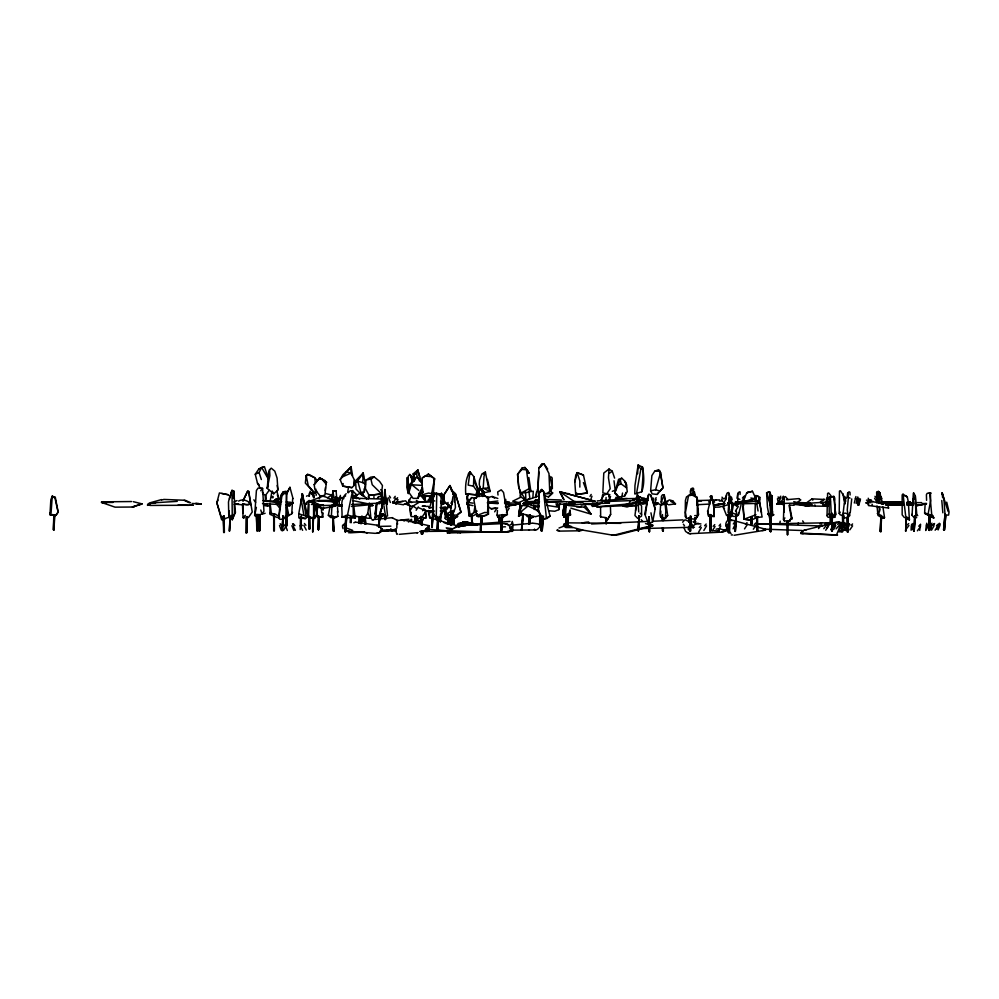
<?xml version="1.0" encoding="UTF-8"?>
<svg xmlns="http://www.w3.org/2000/svg" width="999" height="999" viewBox="0 0 999 999"><rect width="100%" height="100%" fill="white"/><g stroke="black" fill="none" stroke-linecap="round" stroke-linejoin="round"><path stroke-width="1.5" d="M242.457 503.971L243.082 517.519L243.731 518.294L244.493 517.295M259.715 530.806L259.715 514.697L259.777 530.544L258.791 530.769L258.841 514.485M478.134 490.946L478.134 496.028L479.795 486.775L478.833 489.085L479.021 496.74M639.872 504.682L637.687 495.229L634.939 515.521L637.737 518.394L641.57 516.108L641.583 506.268L637.687 495.229L636.6 498.126L635.551 510.664M729.382 532.654L729.72 516.508L729.382 532.654L728.471 532.642L728.533 529.445L728.408 532.367M728.458 503.633L731.318 502.634L727.759 502.922M909.502 504.857L913.648 504.807M259.728 530.544L259.765 514.66M346.191 493.693C339.26 499.525 342.719 509.428 341.908 517.145L355.182 518.119L353.846 506.281M382.417 497.514L382.43 492.12L380.756 489.572M254.683 515.447L256.406 490.509L258.067 488.124L261.101 487.824L262.587 488.374L263.936 511.201L262.025 513.898L255.594 516.033L254.683 515.447L256.381 507.355M258.878 514.448L258.803 530.806M308.828 528.658L308.691 517.132M422.452 530.981L422.465 534.165L421.553 534.153L421.553 531.006L421.566 534.115M422.54 533.903L422.54 530.981L422.465 534.165M449.475 523.563L449.575 517.794M272.228 497.739L272.24 496.366M273.052 497.764L273.052 496.378M451.411 513.436L452.06 513.561L451.211 525.187M316.646 508.416L317.445 516.608L321.853 517.27L322.852 517.032L322.877 512.924L321.728 512.724L321.316 508.129M384.865 515.334L384.865 519.655L385.027 515.297M421.491 533.891L421.503 531.006M286.338 516.083L286.563 491.595L285.614 491.333L283.241 491.833L280.731 495.929L278.783 518.219L279.957 519.355L283.741 518.931L286.338 516.083L286.563 491.595L281.93 495.666L278.783 518.219M373.913 498.301L373.938 496.54M385.639 519.505L385.626 516.595M528.883 477.534L530.719 490.322L527.922 492.282L520.579 493.294L518.518 486.138L517.569 474.338L521.953 469.38L521.965 468.144L524.887 467.445L529.07 473.014L524.887 467.445M566.833 515.971L566.67 518.881L566.595 515.996M731.83 502.385L731.718 514.885L730.531 515.222L729.045 512.862L729.345 497.265L728.508 492.544L726.947 493.256L725.873 497.514M385.464 519.542L385.502 516.62M473.826 476.648L473.501 486.201L476.848 490.909L476.535 494.855L465.709 493.918C465.322 486.538 465.497 478.084 469.992 471.89L473.826 476.648L478.409 490.909L476.535 494.855L465.709 493.918M535.027 508.641L535.052 505.881M690.833 516.296L690.297 531.231L690.022 517.557M709.752 504.557L709.789 501.461M777.409 504.22L776.673 503.621L799.15 503.021L796.702 503.121M781.305 503.921L776.673 503.921M360.164 523.451L360.277 517.669M539.722 515.347L540.209 527.422L540.684 515.184M690.946 516.271L690.721 530.968M770.891 531.668L770.254 531.406L770.454 515.422M770.604 515.397L770.366 531.505M843.131 515.447L840.271 514.897L839.21 513.399L839.472 491.021M336.875 503.608L336.938 499.075M359.265 523.364L359.34 517.532L359.203 523.351M499.9 517.182L499.9 523.026M566.695 523.114L566.957 514.323M566.933 523.101L567.057 514.323M770.991 531.505L771.091 514.985L771.041 531.281L770.379 531.668M920.491 525.786L920.516 524.188M49.975 512.937L49.95 514.685L55.519 515.509L58.167 512.05L55.357 497.564L52.273 496.216L50.837 499.712L49.95 514.685L55.519 515.509M245.841 532.567L246.079 516.745M318.594 516.271L318.406 529.97L318.481 516.458M318.831 516.296L318.569 529.832M498.988 515.921L498.913 523.114L499.05 517.357M689.809 530.694L690.147 516.071M771.003 531.281L771.265 515.184M229.258 510.776L228.783 516.77L232.28 519.617L235.427 512.499L233.754 491.021L231.993 490.359L230.732 493.681M772.202 498.526L772.252 495.929L770.891 495.566L772.252 495.929L771.965 510.352M355.569 496.79L355.619 493.781L353.072 491.233L350.412 490.696L348.151 492.844M415.721 522.752L415.959 515.447L415.784 522.764M444.905 511.201L445.317 518.556C449.051 523.676 463.536 511.975 454.32 518.668M626.535 488.086L626.585 485.027L624.5 480.794L621.753 478.209L618.581 479.308L614.71 493.144L618.706 497.065L624.587 496.116L627.31 491.583L625.636 482.13M318.594 516.495L318.444 529.582M414.835 522.802L414.985 515.584L414.797 522.814M424.325 498.801L424.388 495.766L424.912 498.788M538.361 510.352L538.911 492.694L541.733 489.46L543.556 491.396L550.037 516.108L544.567 518.881L539.947 515.272L538.361 510.352L538.911 492.694L541.733 489.46L540.621 492.07M728.546 529.458L728.471 532.604M728.658 523.613L728.833 516.283M827.622 499.238L827.659 497.365M437.662 529.495L437.674 519.155M437.387 529.62L437.837 517.719L437.687 529.358M751.048 517.12L750.886 524.425L751.036 517.107M752.01 517.32L751.785 524.512L751.922 517.295M882.467 503.858L879.932 492.869L878.258 491.396L876.623 492.457L876.947 502.972M344.93 531.73L345.866 515.409L345.354 532.03L346.803 515.684M437.562 519.155L437.35 529.52M710.227 514.572L709.827 530.894L710.739 530.956L711.101 514.835L710.813 530.694M301.661 494.68L302.335 493.668L306.356 517.994L305.17 518.668L298.826 517.869L298.751 513.761L302.322 494.18L306.98 513.049M740.072 494.468L740.134 491.97L739.31 491.833L737.824 493.419L736.987 498.189L739.884 499.375M784.252 505.169L784.165 512.112M350.449 516.758L350.187 522.577M351.323 516.982L351.161 522.739L351.273 516.97M437.762 517.819L437.574 529.395M755.269 503.359L755.019 517.332L762.1 517.045L758.628 496.628L755.818 495.554L755.356 500.412M832.155 517.095L833.403 517.432L828.009 517.245L827.01 515.671L827.609 493.281M831.805 531.356L832.067 516.333L831.917 531.381M54.383 515.172L54.046 529.845L54.57 515.159M54.108 529.582L54.52 515.184M300.524 516.371L300.2 529.607M301.423 516.221L301.124 526.448L301.311 516.233M340.184 479.632L351.086 466.883L350.899 473.151L354.433 480.019L354.108 485.427L351.885 487.649L342.769 486.126L340.184 479.632L342.894 474.737L351.086 466.883L352.61 475.649M710.339 514.572L709.852 530.894M831.967 516.333L831.73 531.181M851.722 498.926L850.261 512.425M929.245 515.247L928.695 529.645L929.657 529.945L930.231 516.533L929.657 529.945M313.599 505.194L313.599 518.731L308.641 516.021L309.003 503.846M309.24 496.228L310.239 491.158L311.613 494.48M432.917 511.076L432.092 527.572L433.054 511.151M709.477 501.098L709.69 501.848M714.148 501.098L714.61 502.147M727.834 515.247L727.871 518.956L730.981 516.583L731.206 509.677M731.405 503.496L731.493 497.402L730.356 497.589M440.509 513.986L440.472 521.79M789.135 505.681L791.383 517.882L789.16 520.816L790.184 521.128L784.277 520.841L783.453 519.293L783.94 504.383M784.04 501.398L784.19 496.915L784.402 499.575M831.742 530.981L832.392 515.147M832.442 516.595L831.855 531.256M53.359 529.695L53.834 514.96L53.996 529.982M54.033 514.947L53.434 529.82M230.095 516.396L229.433 531.331L229.957 516.371M229.52 530.806L229.97 517.669M481.456 515.709L481.043 530.606L481.655 515.746M481.093 530.344L481.593 515.709M849.799 512.612L849.699 515.696L848.064 517.357L844.267 518.044L843.119 513.211L844.255 503.621M414.036 481.406L412.737 477.522L409.802 474.45L408.229 476.298L407.967 489.273L408.978 491.608L408.778 488.761M911.125 530.232L911.263 526.111M567.757 514.597L567.482 523.351L568.456 514.448M928.783 529.657L929.32 515.222L928.758 529.882M449.513 532.442L450.424 532.479M480.981 515.909L480.369 530.307L481.043 530.606M481.118 515.909L480.494 530.544M568.131 523.513L567.981 514.273M312.912 531.53L313.274 517.132M410.202 508.816L410.651 514.81L410.876 512.674M432.192 527.085L432.767 510.951M565.859 524.213L566.208 515.496M567.932 523.501L568.481 514.647M568.069 523.513L568.419 514.885L570.142 510.039M660.851 511.001L660.614 516.908L663.211 518.918L665.421 518.319L667.682 515.434L666.071 504.695M661.226 502.147L661.463 496.241L662.537 494.755L664.248 495.029L665.609 501.635M769.742 524.637L769.904 517.32M313.386 516.92L312.712 531.818M379.033 525.624L379.608 515.009L378.958 527.147M565.721 524.188L566.071 515.447M566.545 524.238L566.77 515.596M770.391 523.276L770.641 517.507M881.455 515.609L880.881 531.643L881.605 515.621M911.55 525.674L911.612 524.2M378.796 525.611L379.245 515.384M638.923 516.108L638.161 530.931M638.436 530.881L639.16 516.083M906.23 517.807L905.643 531.293L906.118 517.794M880.918 515.447L880.181 531.418L880.818 531.805M906.355 517.782L905.681 531.031L906.468 517.632M379.195 527.172L379.645 515.659M424.937 512.824L422.565 516.358L423.014 517.807L425.949 517.981L425.075 509.965M731.068 503.484L731.543 498.863M880.219 531.431L881.118 515.447M919.754 530.382L919.967 526.048M316.159 495.417L316.233 493.956M365.384 484.203L362.749 482.604L363.224 473.002L355.519 480.856L356.056 489.11L361.488 494.767L364.348 491.708L365.384 484.203L363.224 473.002L356.693 482.13M528.971 523.963L529.408 515.309M540.359 492.495L537.749 491.146L538.911 467.832L541.708 464.223L543.881 463.723L547.689 469.055M638.923 515.846L638.448 530.731M639.048 515.859L638.249 530.681M374.975 514.01L376.523 503.896L375.012 517.894L379.283 515.684L381.755 507.854L381.531 496.553L378.896 496.478L377.385 498.139M422.602 532.679L423.414 532.305M441.745 504.807L443.643 503.621L443.831 499.837L441.546 493.294L438.961 494.418M528.858 523.963L529.308 515.322M915.146 517.569L914.172 531.218L914.622 516.283M913.985 530.944L914.697 516.283M282.854 515.809L282.193 530.919L282.854 517.494M283.092 517.482L282.48 530.419M529.695 523.926L530.144 515.172M565.309 504.682L563.811 517.195L568.518 514.947L565.496 514.985L563.811 517.195L564.847 511.101M826.86 503.946L827.11 499.138M309.765 528.871L309.565 516.958L309.752 528.908L308.853 528.921M454.195 501.898L454.595 494.642L452.759 494.505M502.347 515.971L501.211 531.068L501.748 514.685M501.61 530.844L502.485 515.984M915.009 517.582L914.16 531.093M501.685 530.569L502.584 514.547M548.726 510.764L554.807 511.251L558.853 509.64L558.941 507.942L558.603 507.217L546.628 505.332M637.624 473.813L638.111 465.01L642.507 467.082C643.968 475.099 644.617 484.053 641.758 491.758L634.765 494.006L634.964 485.551L638.111 465.01L640.809 469.255L636.475 493.931M282.267 530.369L282.967 515.784M346.715 515.721L345.816 531.793M660.651 504.732L659.977 513.573L660.614 516.908L662.799 517.932L661.588 516.845M688.523 529.358L688.698 526.436L688.548 529.582L689.422 529.62L689.635 526.523L689.46 529.395M688.811 526.448L688.611 529.582M689.06 522.065L689.31 517.694M689.922 530.706L690.097 531.093M913.748 492.819L915.321 495.991L915.896 514.497L914.684 517.27L916.682 517.594L913.536 516.92L912.062 515.359L913.361 493.069M924.612 513.124L933.728 517.957L932.904 515.584L925.811 513.324L925.561 514.16L924.612 513.124L925.161 503.608M488.461 514.16L487.524 512.699L488.424 497.602L480.244 494.043L474.438 498.713L473.926 500.149L476.823 515.859C480.094 517.907 485.227 515.621 488.461 514.16L488.424 497.602L480.244 494.043M501.885 514.697L500.924 530.644M689.522 526.51L689.385 529.657M689.785 522.177L689.947 519.305M870.691 500.187L866.47 500.187M285.289 516.121L285.339 517.032L287.312 516.408L291.745 513.773L292.682 498.513M536.276 495.579L537.462 489.36M269.967 503.409L269.942 514.31L277.01 517.432L279.658 517.607M537.749 491.146L538.961 471.965M541.246 530.856L542.494 516.221L541.196 530.594L542.145 530.931L543.394 516.108L542.232 530.669M736.201 515.447L735.314 531.406L736.338 515.484M812.612 505.169L809.964 503.159L830.481 501.835L827.547 502.297M926.597 525.062L926.722 523.201M469.443 516.296L467.17 496.053L468.818 493.543L467.033 498.089L468.981 515.397L469.443 516.296L472.415 516.058L477.385 513.673M568.256 525.012L563.611 525.212L563.561 525.973L565.946 527.534L572.564 527.559M635.451 505.282L596.828 506.843L597.115 502.385M879.744 495.779L879.932 492.869L878.258 491.396L878.758 502.634M337.475 511.113L337.887 516.321L334.39 516.895L331.356 515.996L332.03 505.531M332.417 499.55L332.842 490.859L336.101 490.796L336.75 498.414M429.445 500.874L429.732 496.491L429.245 500.874M662.662 530.794L663.361 530.644M365.996 480.132L365.422 488.586L369.093 495.429L381.531 493.843L382.442 485.539L379.558 481.343L373.988 476.735L370.691 477.185L365.996 480.132L371.965 478.658L373.988 476.735M443.556 498.476L443.756 495.579L442.033 495.454M907.629 504.757L909.102 504.557M371.903 505.044L372.827 505.569L369.093 504.795M380.569 518.394L380.719 514.073M380.656 518.381L380.956 514.06M450.699 523.638L451.436 513.211M600.549 506.705L600.686 516.895L605.894 517.619M881.93 502.247L886.463 501.873L885.514 502.622L885.888 501.91L888.523 503.583M381.044 496.403L381.218 493.893L382.829 498.913M450.424 525.074L451.248 513.399M743.094 504.358L744.168 519.168C748.426 520.429 753.596 520.129 757.03 517.082M925.923 529.795L926.26 524.999M451.161 525.187L452.06 513.461M520.292 505.182L518.556 516.196L523.414 514.173L521.715 530.382L523.214 514.123L520.017 514.023L518.556 516.196L521.703 513.648M565.496 514.985L566.346 503.296M639.26 498.301L639.385 496.578M325.199 490.584L325.424 487.562M379.995 519.667L380.519 513.823M380.219 519.667L380.656 513.836M912.062 515.359L912.149 514.198M377.16 516.121L375.012 517.894L375.974 515.634L376.86 503.933M655.132 509.103L652.659 521.903L648.451 523.563L644.705 513.998L648.888 494.093L650.661 495.092L653.546 501.535L655.132 509.103L650.661 495.092M694.63 522.564L694.954 518.256M439.835 521.628L440.859 514.035M501.848 518.156L503.396 516.258L501.848 518.156L499.088 518.281L497.864 517.145L497.115 515.034L497.465 510.427M565.659 503.708L565.322 508.066L565.871 505.007M694.505 522.564L694.73 519.68M694.755 522.564L695.079 518.244M433.241 495.129L434.54 478.758L428.371 474.063L422.265 477.959L422.202 495.292L422.427 496.091L426.173 496.428L433.241 495.129L431.668 493.631L428.608 493.056L422.664 494.68L422.427 496.091L431.88 495.954M440.309 521.753L441.071 514.373M694.567 522.502L694.917 518.131M694.804 522.514L695.042 518.131M650.624 490.796L651.872 475.599L654.72 471.216L658.703 469.667L660.576 472.589L662.936 487.912L657.142 494.468L652.122 493.868L650.624 490.796L655.606 489.772L660.264 491.146M729.345 497.265L728.084 512.475L729.045 512.862M384.091 504.682L384.877 489.772L385.951 503.521M605.943 499.425L606.118 497.452M738.523 512.724L738.336 515.047L736.588 516.508L732.754 516.358L731.942 512.699L733.703 503.184M541.246 530.594L542.469 516.233M772.389 514.635L769.842 519.38L772.527 512.225L766.62 492.807L769.705 491.92C768.618 501.136 771.615 510.352 769.842 519.38L767.457 507.255L766.62 492.807L768.755 491.995L769.705 491.92L772.227 498.439L772.352 511.688M420.217 493.306L417.944 498.376L413.074 498.364L408.953 492.507L409.64 484.677L415.971 477.41L417.045 477.285L419.293 479.358L421.69 483.041L417.819 470.005L413.399 473.688L413.798 481.106M310.864 517.832L313.599 518.731L306.343 516.658L307.267 516.358L308.366 503.996M309.053 496.278L309.328 493.181M534.527 529.083L534.453 529.907L536.263 529.907M383.978 506.056L385.539 516.271L387.537 515.984L384.94 489.522L384.852 496.466M521.416 530.294L522.827 513.861M521.59 529.907L523.026 513.911M757.454 517.32L757.429 531.031L757.017 517.519M380.432 514.423L382.654 516.058L382.829 514.148M383.129 503.796L383.579 499.2M387.162 504.507L387.587 500.062M730.706 501.735L731.143 497.377M729.02 515.347L729.02 530.294L728.533 515.172M55.357 497.564L52.273 496.216L50.912 514.947L52.835 514.547M649.612 531.53L648.975 516.92M792.082 519.03L789.447 504.807M509.353 531.431L512.425 531.343L513.074 524.987M385.539 531.206L384.74 531.168M406.718 503.484L408.903 501.66L411.551 502.534M480.944 523.676L481.63 516.508M481.081 523.688L481.53 519.38M425.174 531.293L425.824 531.268M482.33 516.408L481.555 523.676L482.13 516.396M847.252 517.17L847.539 532.255L847.564 515.896M942.644 497.739L942.119 492.782L948.163 511.5M354.433 480.019L354.108 485.427M229.583 498.851L231.993 490.359L232.28 519.617L230.831 518.256M641.758 491.758L643.281 472.652L642.507 467.082L640.809 469.255M564.31 503.733L562.812 514.822L565.147 513.748M769.505 530.481L770.229 530.494M444.867 510.252L445.779 515.484L448.551 515.284L453.459 512.962L455.432 507.517L454.745 496.628L449.962 485.526L443.693 495.217L443.918 501.598M505.556 501.236L505.769 499.375M195.792 503.621L201.286 503.933L199.151 503.883M314.185 484.59L319.692 477.834L325.337 480.769L326.198 484.153L324.862 495.092L322.003 495.904L319.93 495.666L314.91 489.473L314.185 484.59L319.692 477.834L326.81 482.392M233.429 498.414L233.754 491.021L231.968 490.609M520.017 514.023L521.116 505.294M380.194 513.723L383.229 502.659M369.48 503.334L370.879 518.344L366.67 518.144L365.534 516.72L367.807 513.299L369.106 503.296M382.654 516.058L383.329 514.185L380.819 513.623M429.545 500.974L430.119 496.628M276.461 501.348L276.823 498.676L280.719 498.763M397.39 520.829L397.302 522.839M574.825 482.005L575.749 475.224L577.172 472.652L583.453 475.074L587.362 493.007L575.711 494.505L574.825 482.005L577.172 472.652L583.453 475.074M411.688 521.003L411.638 519.68A3.634 1.111 -75.3 0 0 411.363 519.305L408.441 522.027M564.223 504.433L562.812 514.822L564.984 512.437M645.429 514.635L648.101 495.167M850.087 494.967L849.974 492.282L849.1 491.82L847.676 492.957L847.102 497.19L850.074 498.126M886.962 503.958L901.885 503.446L883.678 502.222L902.035 502.072M317.345 480.569L314.76 477.747L309.54 474.75L307.492 474.4L306.181 475.536L305.344 483.091L314.922 493.419L316.745 491.133M535.701 497.564L536.488 491.995M867.132 502.01L872.989 501.423M621.853 497.04L622.527 493.044M362.175 516.533L361.338 523.676M719.23 530.207L719.118 531.018L713.211 530.669M360.714 523.488L361.813 516.271M347.727 492.12L348.526 486.95M360.926 523.501L362.025 516.271M683.803 527.347L685.589 531.443L689.01 533.628M737.749 501.91L737.824 493.419M564.36 506.431L564.81 503.596M809.477 505.457C798.263 504.545 810.751 508.516 810.089 503.134M707.504 510.939L708.628 516.308L714.16 516.545L713.823 507.405L711.5 495.716L709.827 496.815M439.797 530.407L439.11 530.756M443.306 511.625L443.681 509.39L447.914 507.08L446.965 508.903L444.418 510.289M445.779 515.484L446.653 513.811L450.462 511.863L451.211 507.267M451.723 504.208L452.984 496.553M343.194 483.566L342.769 486.126L351.885 487.649M469.992 471.89L468.281 474.013L471.016 473.676L469.992 471.89L468.181 485.102L473.501 486.201M473.051 505.631L466.845 504.42L467.195 502.335L471.74 497.602L476.261 498.289M469.018 515.596L473.901 512.662L474.925 506.518M322.09 515.846L322.577 512.999M323.064 510.139L323.551 507.292M377.035 525.986L377.172 525.187L355.369 522.102M730.694 503.459L731.206 500.549M779.932 522.739L780.207 521.166M564.522 506.418L565.022 503.571M383.279 499.05L383.604 497.315M564.023 513.349L565.609 504.682M685.851 503.396L685.814 502.597M270.242 500.524L271.928 491.52M928.108 514.01L930.643 500.599L930.406 492.832L927.184 493.344L926.41 494.68L926.572 500.299M609.028 469.031L608.453 477.809L610.202 488.686L606.768 493.818L602.847 492.819L603.783 473.039L609.028 469.031L612.262 471.203L614.597 478.096M431.668 493.631L434.54 478.758L428.371 474.063M334.765 517.882L330.569 517.482L328.346 515.297L330.057 506.593M331.481 499.325L332.904 492.07L334.553 500.362M789.547 505.069L794.093 505.282M731.78 504.07L754.233 501.223L756.555 501.685M348.838 530.831L348.976 533.004M355.182 518.119L355.656 515.734M730.981 516.583L727.871 518.956L728.671 515.084L729.02 530.169M511.401 524.1L512.262 521.391L513.124 524.6M563.249 510.901L564.735 503.658M541.146 515.122L535.427 516.695L519.393 513.311L520.292 509.003L522.502 505.357L528.009 506.056L539.035 510.939M725.686 498.951L726.535 494.905M857.617 504.807L858.578 500.199M316.945 511.451L317.832 507.205M512.425 531.343L512.574 530.644M558.853 509.64L559.378 507.142L557.867 505.444M229.408 497.777L228.484 502.072L228.783 516.77M518.831 512.337L520.429 505.182M943.618 529.92L945.054 513.898L943.58 529.82L944.505 529.907L945.791 515.197L944.467 530.032M256.318 514.61L257.155 530.981L257.143 514.385L257.043 530.457M333.466 531.381L333.304 516.495L333.716 530.894M530.019 491.658L533.291 491.233L532.892 497.527M256.805 530.681L256.456 514.61M477.172 524.363L464.323 521.977L456.431 526.136L463.111 522.302M858.878 505.357L859.939 500.736M882.916 506.905L884.515 517.544L883.803 518.219L878.533 513.773L880.119 508.816M223.639 532.405L223.264 516.396L224.001 532.667L224.176 516.108M341.908 517.145L347.502 515.097L352.647 490.534L351.86 492.332M293.019 498.626L289.935 487.312L286.388 494.293M731.218 516.021L731.443 515.072M798.039 524.125L798.363 522.739M858.69 500.162L859.115 498.414M714.685 507.604L711.5 495.716L708.016 510.164L708.628 516.308M854.332 503.009L855.456 498.326M834.727 517.357L831.28 514.585L830.381 497.077L833.865 496.416L835.676 514.597L834.727 517.357L829.807 516.058L829.207 514.198L829.12 497.352L830.381 497.077M315.959 489.173L314.922 493.419L308.279 485.664L306.181 475.536M730.531 515.222L730.606 516.221L729.532 516.545L726.498 515.384L723.351 507.442L724.075 504.607M736.787 502.884C729.058 501.436 754.957 501.923 753.82 498.551L758.878 501.61L757.679 501.723M735.326 502.135L739.522 502.559M738.461 514.897L740.983 505.169M856.143 503.396L857.354 498.701L857.979 500.374M230.344 496.64L228.321 494.767L219.418 492.932L216.858 502.772L221.566 519.405L224.126 519.33L226.573 517.981M342.457 525.574L345.005 523.364M382.992 504.383L384.278 499.512M860.014 500.724L860.476 498.963M386.75 499.85L387.2 498.176M942.119 492.782L942.781 494.443M319.43 498.676L320.217 495.904M445.916 516.446L445.317 518.556L445.879 516.982L449.175 515.734M432.704 511.038L432.28 527.21M433.504 506.955L429.47 508.216L431.805 500.124L431.193 497.827L433.791 496.69M655.606 489.772L660.576 472.589M408.953 492.507L411.338 484.353L415.971 477.41L414.697 480.157M855.394 498.351L855.918 496.553M368.444 498.901L369.031 496.89M602.235 496.328L602.797 494.455M743.094 502.285L744.467 497.702M273.601 514.373L274.038 530.981L274.35 514.572M786.937 521.453L787.412 534.94L787.786 521.241M507.38 514.485L503.871 516.62L499.775 517.519L497.527 516.77L498.638 515.184L507.38 514.485L503.533 492.457L501.223 489.822L497.689 491.97L498.014 495.042M805.132 503.846L812.037 498.863L824.312 499.463L822.789 500.424M888.586 508.116L887.949 505.606L886.388 504.27M477.672 524.775L464.323 521.977C463.773 524.45 466.97 520.779 463.037 522.302L463.299 523.089M534.79 502.035L535.452 499.937L538.498 499.775M825.274 504.32L826.722 499.725M655.356 501.773L656.093 499.438M743.668 504.932L742.881 507.392L744.168 519.168L750.187 519.88M857.242 498.751L857.816 496.94M559.015 506.705L559.952 503.808M828.358 504.957L829.507 501.486M428.184 530.107L429.32 526.685M413.286 522.789L414.385 520.979L415.397 521.553M446.89 508.903L448.464 504.308M588.848 523.189C589.048 520.866 583.778 522.939 582.23 522.902M725.486 529.62L725.087 531.168L722.714 532.08L690.047 533.703M802.834 531.555L800.898 533.653L837.587 535.027L800.773 533.054L803.396 530.457L837.299 521.953L839.297 522.327L841.832 524.65M836.438 535.027L839.722 527.285M234.69 512.812L232.28 519.617L231.006 515.309M450.636 508.016L452.297 503.446M510.639 529.358C511.376 525.624 505.831 523.076 502.609 523.626L462.587 525.449L455.556 527.135L449.712 530.631L450.224 531.268L506.905 532.155L508.304 531.068M614.71 493.144L620.229 479.657L621.753 478.209M434.265 493.431C432.417 501.823 430.706 512.924 437.4 519.692L441.009 516.046L441.121 498.064L439.91 493.793L434.265 493.431L439.91 493.793M590.159 501.136L591.982 496.228M692.619 526.273L696.066 523.601A6.106 5.919 88.7 0 1 697.339 523.376A6.106 5.894 -73.8 0 1 698.264 523.401L698.738 523.464M732.604 534.915L731.305 534.964M380.282 511.738L381.755 507.854M544.343 493.681L547.102 493.369L549.725 491.508L551.96 485.601L549.85 476.261M754.682 498.588L755.818 495.554L758.628 496.628L761.488 512.524M758.778 502.609L760.039 499.25M312.712 517.732L314.947 517.844L313.886 505.282M624.587 496.116L625.998 492.395M757.242 530.744L756.817 517.544L757.155 530.519M328.047 500.749L335.926 502.122L317.757 500.487L336.613 500.324L335.352 503.171L332.205 505.007M661.151 502.272L664.248 495.029L665.809 511.038L665.421 518.319L663.211 518.918M269.568 469.767L268.569 472.377L267.245 488.399L273.738 493.793L277.909 489.985L277.11 478.084L274.8 471.166L271.253 468.144L269.568 469.767L269.892 475.586L267.245 488.399L268.406 485.764M502.097 517.907L502.847 515.971M441.595 503.409L444.293 501.573L450.586 506.58L450.349 507.504L441.408 507.679L445.404 507.03M649.188 531.743L649.2 516.895M312.774 491.945L311.988 493.931L312.949 491.883L313.511 497.702M743.88 499.912L746.703 492.869L752.459 491.271L755.581 497.927M841.558 525.936L840.421 528.271M744.105 497.614L744.804 495.891M735.314 531.406L735.801 516.545L735.114 531.231M938.111 529.932L939.809 525.749M419.543 480.994L416.208 473.963L417.819 470.005L419.592 476.548M422.102 488.361L417.944 498.376L418.893 494.305L422.24 487.849M884.964 503.446C883.978 500.936 888.373 502.072 886.862 502.622L886.325 503.234M540.646 466.733L541.708 464.223M614.035 535.152L653.034 525.249L650.536 524.138M847.539 532.03L847.477 517.195M218.019 500.049L216.858 502.772L221.154 516.608M609.015 500.062L610.551 496.528M550.037 516.108L546.878 518.568L544.567 518.881M223.264 516.396L223.564 515.759M442.807 502.172L443.831 499.837M826.185 499.637L826.947 497.889M335.352 503.171L336.613 500.324M393.569 502.859L395.641 498.189M395.916 504.283L398.014 499.587M434.016 479.92L434.54 478.758M338.112 501.673L336.713 502.347M246.753 532.867L247.04 516.558L246.79 532.592L245.879 532.829M733.104 528.821L735.351 523.963M602.709 501.048L600.986 500.499L603.359 495.429L606.605 494.043L608.778 494.343L609.477 496.94M655.282 499.375L656.131 497.602M441.383 514.647L442.445 512.45M695.554 519.268L698.451 514.647L697.227 497.527L692.619 494.006L686.5 496.84L685.426 500.449L685.127 516.383L686.513 518.256L695.554 519.268L698.451 514.647L697.801 508.566M465.047 522.764L465.447 521.94L476.573 524.438M453.396 511.513L452.297 513.711L447.49 515.821M382.629 499.637L383.591 497.714M725.699 530.931L726.872 528.596M262.587 488.374L260.714 490.759M781.056 502.534L783.366 497.977M945.079 515.234L943.88 498.751M286.451 494.03L289.935 487.312M260.177 488.099L257.43 483.041L255.257 474.275L259.066 472.477L261.663 467.495L264.41 466.658L268.032 477.46M910.901 504.345L907.979 503.558L912.599 504.358L907.567 502.097C911.65 506.093 914.884 504.308 908.703 501.96C915.546 504.882 911.238 505.019 906.88 504.657M549.812 489.685L551.96 485.601M830.706 529.807L832.879 525.711M939.497 525.424L940.309 523.913M833.578 529.62L835.788 525.524M610.439 505.881L610.664 514.348L607.417 519.742L604.894 517.744M759.34 499.075L760.251 497.39M845.678 528.271C849.425 527.834 841.27 532.055 839.11 530.457M778.321 502.472L780.743 498.039M936.762 529.22L939.035 525.074M652.647 502.31L653.895 500.037M718.281 530.519L720.779 525.973M838.623 530.706L840.871 526.61M645.691 503.771L646.952 501.523M429.158 501.461L431.193 497.827M580.794 502.547C577.534 500.699 561.376 504.333 572.177 504.582L609.39 503.096L607.817 502.485M349.638 469.443L351.086 466.883M630.419 500.886L628.683 503.958L633.403 503.646L636.176 502.447M710.776 496.99L711.5 495.716M933.216 525.524L934.077 524L932.641 525.549M556.131 506.368L557.367 504.195M636.388 497.477L637.3 495.879M291.745 513.773L292.582 512.35M283.491 530.469L286.126 525.936M447.04 504.17L448.064 502.422M703.87 530.457L706.568 525.836M931.493 530.182L934.003 525.886M925.648 530.531L928.221 526.161M280.731 495.929L283.241 491.833M410.976 477.097L411.401 476.361L412.787 478.896M698.588 532.18L701.286 527.584M929.445 529.433L932.03 525.049M741.27 502.647L743.855 498.289M725.761 530.282L728.483 525.686M607.417 519.742L610.664 514.348M450.899 503.284L451.948 501.56M906.867 503.021L911.587 504.495L907.666 502.797M420.204 520.904L417.257 520.192L418.219 518.618L421.79 517.395M306.268 476.411L307.492 474.4L314.76 477.747L315.359 483.466M590.022 496.366L591.196 494.43M603.359 495.429L600.986 500.499M56.169 515.222L58.167 512.05M494.667 511.838L496.753 508.454M935.114 530.232L937.537 526.311M425.949 517.981L425.849 510.264M712.225 530.993L715.047 526.461M506.481 512.499L509.215 508.129M735.451 511.051L738.298 506.518M355.681 497.165L357.155 494.842L359.927 493.381M723.338 503.396L726.198 498.901M397.465 533.941L397.14 534.303A2.885 0.837 88.5 0 1 396.803 534.228L396.054 531.593M682.617 522.252L684.415 520.217A3.134 2.972 76.6 0 1 685.551 519.905L690.259 522.227L693.206 525.936L692.557 526.386M744.517 528.896L747.314 524.587M416.133 510.264L418.319 506.943M420.816 531.381L425.761 530.931M825.711 530.269L828.246 526.398M444.43 503.696L443.693 495.217L449.962 485.526L453.771 495.442M422.602 510.726L424.026 508.591M753.333 529.22L756.28 524.825M255.257 474.275L258.791 469.043L261.663 467.495L268.281 478.958M608.703 496.478L609.927 494.68M451.973 513.661L453.496 511.426M657.142 494.468L658.353 492.682M410.776 509.49L413.012 506.218M576.71 493.044L575.711 494.505L587.362 493.007L583.404 482.554M929.357 530.506L931.393 527.547M420.055 523.701L420.941 522.465M846.403 529.732L849.175 525.749M849.787 529.895L852.597 525.886M286.963 506.318L289.835 505.731L291.92 502.772L293.281 502.534L291.383 504.07M843.855 530.419L846.628 526.498M521.965 468.144L517.569 474.338L518.906 487.712L520.729 491.995M396.328 499.525L397.602 497.727M538.836 527.822L537.712 529.108A3.734 3.721 0 0 1 536.863 529.62M831.792 525.249L832.841 523.776M393.943 498.101L395.217 496.316M269.131 490.347L265.746 495.054L263.624 494.418L262.25 491.895M466.845 504.42L471.74 497.602M823.813 528.683L826.735 524.637M826.585 528.483L829.52 524.438M834.677 525.049L835.738 523.576M782.117 497.877L783.378 496.153M831.518 529.557L834.502 525.524M409.865 500.824L408.928 500.312L411.363 497.027M422.839 519.58L424.051 517.957M733.291 523.988L734.69 522.115M917.432 530.794L920.566 526.573M839.734 526.136L840.833 524.662M559.003 528.009L564.26 526.036M905.743 529.707L908.94 525.499M367.257 532.854L366.346 532.979M726.348 526.211L727.722 524.425M938.236 524.7L939.385 523.214M333.703 531.368L332.754 516.333L333.454 531.206M527.809 503.971L528.496 503.096M566.046 504.345L568.518 505.519L584.265 507.205L585.464 505.681L590.958 514.11L570.854 508.166M664.697 518.643L667.682 515.434M779.47 497.839L780.781 496.191M355.457 496.965L357.155 494.842M559.415 530.968L557.117 530.244L557.729 529.595M332.842 490.859L336.101 490.796M908.378 504.832L907.666 504.47L909.752 504.532L906.992 503.996L910.052 504.495L906.942 503.983M377.722 497.889L378.896 496.478M422.04 521.091L423.314 519.58M652.185 499.862L653.633 498.164M719.08 525.811L720.516 524.1M818.531 528.546L821.765 524.725M933.303 525.037L934.577 523.513M646.515 499.063L647.951 497.377M841.795 528.546L845.142 524.6M839.372 527.297L841.882 524.363M839.21 513.399L840.296 512.125M836.113 528.833L839.485 524.975M847.789 532.18L847.789 515.921L847.751 531.78M930.593 524.787L932.005 523.176M742.457 498.014L743.868 496.416M887.874 503.583L885.676 505.207M887 505.332L888.248 503.896M926.735 525.886L928.146 524.275M284.141 525.736L285.639 524.038M726.71 525.599L728.259 523.863M704.607 525.761L706.168 524.013M439.722 517.107L437.4 519.692L434.203 515.409M827.01 515.671L828.208 514.335M827.085 525.799L828.296 524.45M257.53 530.719L256.98 514.373M914.684 517.27L916.807 514.91L915.321 495.991M548.451 496.94L552.684 492.932L548.451 496.94L545.317 495.916L543.831 493.531M699.288 527.497L700.848 525.774M529.433 530.032L528.596 529.957M847.589 529.832L846.565 530.481M936.525 525.761L937.786 524.388M729.882 499.138L731.493 497.402M483.491 474.088L485.377 472.065L488.573 488.036L490.122 491.471L485.327 492.507L480.569 489.735L479.258 484.265L479.545 480.119L481.905 473.963L485.377 472.065L484.028 476.348L483.191 488.249L480.569 489.735M713.161 526.323L714.76 524.612M351.586 504.507L376.898 503.259L379.42 503.833L384.64 499.138L352.822 498.151L354.932 496.228L359.74 499.125M724.437 498.726L726.023 497.052M886.862 502.622L885.688 501.873L885.514 502.622L885.501 501.885L881.293 502.21M436.238 493.219L433.154 496.453L433.316 512.986M736.4 506.356L738.011 504.657M314.872 518.044L317.195 515.197L315.609 506.281M507.28 507.829L508.841 506.206M847.789 525.212L849.162 523.801L849.924 524.55M851.173 525.362L852.572 523.938M392.282 517.857L397.714 520.529M845.291 525.936L846.64 524.55M429.695 529.295L427.572 531.431L425.424 531.431M930.981 526.061L932.367 524.662M745.441 524.238L747.015 522.652M343.181 525.349L342.457 526.673L343.094 528.708M754.257 524.55L755.906 522.914M907.179 504.87L910.052 504.495M693.106 526.411L693.119 528.321M306.531 496.228L307.317 495.729M659.952 490.821L662.936 487.912L660.152 472.165M429.058 526.461L429.145 525.724L403.733 520.029M243.082 517.519L245.304 515.372M306.281 502.622L309.253 500.362M355.095 522.29L353.783 522.814M825.012 524.125L826.535 522.689M916.433 505.581L926.485 503.496L923.076 503.546M827.784 523.926L829.32 522.489M832.741 524.999L834.302 523.576M345.092 525.661L346.428 525.262M448.439 514.897L456.63 515.134L460.839 511.863L455.369 493.593L452.16 490.609M662.587 530.931L662.474 527.747M306.805 503.034L305.244 504.732L306.868 503.933M918.705 526.186L920.416 524.662M317.445 516.608L318.531 515.634M906.942 525.112L908.678 523.588M783.453 519.293L784.939 518.006M787.761 534.665L787.662 521.266M273.701 530.731L273.738 514.373M845.117 528.971L839.447 530.531M274.375 530.706L274.313 514.597M408.928 500.312L409.702 499.65M789.16 520.816L792.157 518.256L791.383 517.882M882.904 503.721L885.376 501.91L881.168 502.235M426.998 528.871L425.05 529.857M538.911 467.832L543.881 463.723L548.975 473.501L549.725 491.508M528.009 506.056L522.127 510.739L520.966 513.149L519.393 513.311M744.168 519.168L756.006 514.735M432.043 510.939L428.696 513.598L428.496 510.976M550.511 477.784L551.473 477.023L552.185 478.059L552.36 488.736M820.017 524.088L821.665 522.777M843.256 524.025L845.017 522.652M840.022 523.776L841.757 522.415M837.637 524.35L839.372 523.014M768.119 514.36L767.831 513.498L769.505 515.771L768.119 514.36L769.08 513.623M332.592 505.944L335.489 506.131L322.327 508.503L314.335 505.769L312.475 503.821L314.673 502.172M381.83 501.248L384.64 499.138L376.898 503.259L382.779 501.098M455.781 525.886L459.016 524.088M905.693 518.406L909.402 519.955L908.366 502.185L907.279 496.89L903.021 494.218L902.159 494.855L902.172 514.897L904.407 517.607M438.037 516.383L436.251 517.707L436.788 493.306L440.746 496.241M449.712 530.631L451.785 529.507L447.152 528.871M457.579 514.81L461.088 512.237L455.369 493.593M273.726 500.936L276.823 498.676L278.321 500.911M495.541 531.78L447.427 532.966L449.263 530.769M392.832 502.147L393.606 503.034M447.427 532.966L449.413 531.543M882.766 503.746L885.039 502.122L885.239 502.872L885.114 502.06L882.105 502.497M609.328 473.289L612.262 471.203M474.438 498.713L477.859 496.316L484.865 495.804M757.654 530.756L757.317 517.345M422.265 477.959L425.025 476.098L430.906 476.573M696.653 497.914L697.227 497.527L697.352 515.584L694.717 515.621M824.125 499.238L822.602 500.199M510.039 525.012L510.926 524.687M149.213 503.034L161.526 499.575M333.703 531.156L333.079 516.471M642.669 504.27L645.304 503.334L640.846 503.234M524.762 499.95L518.768 502.572L512.724 501.173L521.141 497.04L528.821 502.709L526.086 505.282L523.601 504.97M758.703 503.371L735.751 503.946M379.807 532.542L376.748 533.354M431.593 501.198L419.443 502.097L412.649 506.281L410.052 506.031L406.68 504.02L409.715 502.122L431.805 501.81M425.724 528.883L429.145 525.724M420.729 493.668L423.002 492.282L422.515 487.637M274.737 499.95L276.823 498.676M772.552 513.573L773.701 514.822L772.577 515.284M474.075 524.875L461.75 522.914L456.431 526.136L458.891 524.737L466.396 525.262M526.573 504.058L528.821 502.709M797.901 501.91L800.798 499.9L799.287 499.05M51.698 498.239L52.935 497.514L52.273 496.216M343.132 497.365L345.629 495.929M846.215 530.119L845.479 530.481M352.422 497.627L354.932 496.228L356.968 498.089M148.102 503.883L147.527 504.545M312.887 531.805L313.511 517.17L312.55 531.543M520.579 493.294L529.02 488.748L526.448 469.817L521.953 469.38M663.885 502.859L669.517 499.912L672.752 500.861L675.499 503.896L668.506 504.807M379.807 531.418L382.392 529.033L377.172 525.187M632.829 499.837L639.76 496.953L647.889 500.574M332.779 499.999L335.964 499.812M350.549 517.332L353.359 516.57L352.809 492.682M916.77 505.769L926.473 503.783M878.246 491.658L876.623 492.457L877.884 492.282M520.104 490.821L520.392 496.64L521.103 492.594L525.899 500.299L529.845 498.376L528.871 491.108M450.462 511.863L453.558 510.364M771.827 515.721L773.701 514.822M752.459 491.271L747.115 492.607M822.015 500.849L820.441 501.56M473.901 512.662L477.135 511.126M233.791 502.047L237.025 500.586M287.287 515.359L288.649 514.735M881.293 503.846L885.039 502.122L885.089 503.134L882.916 504.058M400.649 520.392L402.385 520.029L404.333 521.003M452.197 524.712L451.148 525.012M620.704 523.351L566.708 522.839L563.761 524.113L571.216 526.361M746.703 492.869L748.563 492.032M342.345 476.898L350.899 473.151L346.266 471.69M333.953 518.044L337.887 516.321M524.575 500.949L538.598 495.966M842.145 531.868L842.906 531.543M147.989 504.695L147.477 505.357L149.763 504.807M539.285 506.106L537.15 507.005L530.057 504.92M336.663 501.598L338.037 500.986L337.6 500.087M258.791 469.043L264.41 466.658M286.214 501.985L290.796 502.297L292.607 503.471L288.936 505.019L285.826 504.857M454.832 527.784L456.368 527.135M148.314 504.458L149.962 504.008M457.867 523.651L459.203 523.189A5.22 3.159 -36.3 0 1 460.626 523.026A4.858 2.785 -32.9 0 1 461.151 523.139L462.087 523.663M612.325 491.346L615.197 490.172L613.998 480.781M642.732 502.534L645.167 503.421M565.958 524.038L567.132 523.538L566.708 522.839M692.931 521.853L693.88 521.54M661.288 504.345L667.794 501.748M221.566 519.405L224.738 518.156M318.881 504.295L310.402 500.986L323.414 496.016L334.465 500.811M238.636 501.098C245.542 496.665 257.417 507.355 242.907 504.095M327.585 497.677L331.93 495.129L325.724 493.518M372.802 505.282L369.755 505.094L372.327 505.194M569.592 515.272L570.579 514.922L567.956 514.098M690.921 533.516L690.634 533.628A2.035 1.873 -14.2 0 1 689.76 533.691L688.398 533.066M332.779 500.749L333.903 500.599M531.018 517.857L533.141 517.12L531.018 517.857L527.135 516.446L526.298 515.134M592.432 506.381L596.578 505.931L592.432 506.381L592.257 505.457L597.852 503.508M564.959 524.4L563.798 524.987L582.966 530.157L612.399 535.114L617.669 534.915L652.709 525.986L651.51 525.986M696.253 523.738L700.911 523.913M476.098 524.887L462.512 522.477L477.285 524.862M618.319 484.927L621.216 483.953L626.236 487.612M505.319 506.73L520.179 503.633M596.815 503.046L581.081 505.107M869.13 505.382C861.288 497.889 880.856 503.708 882.966 503.508M455.482 516.97L457.904 516.196M926.373 503.846L923.076 503.846M462.512 522.477L463.536 522.152L459.34 524.063L467.257 524.9M658.154 502.809L653.246 502.972M458.254 526.51L465.284 524.887M739.447 502.847L753.721 498.838M457.892 526.598L459.403 526.186M672.752 500.861L670.741 501.411L675.499 503.896L674.612 503.621M393.956 501.448L392.507 502.172L393.631 502.734M523.851 503.409L523.214 503.583L530.869 503.983M727.996 504.782L719.243 507.105L714.36 507.142M568.281 493.968L569.08 493.756L567.544 493.456M501.885 527.172L503.946 526.823A4.77 2.61 7.2 0 1 505.482 526.848M827.796 506.306L806.593 505.919L794.704 504.195M300.512 518.556L302.597 518.031M406.68 504.02L408.716 503.521M463.037 522.302L464.048 522.052L464.21 522.864L464.535 521.977L464.635 522.802M758.628 502.06L754.807 499.313M728.446 503.334L731.318 502.634M307.267 516.358L308.641 516.021M396.228 502.285L394.93 502.584M486.725 497.777L492.207 496.491L497.814 498.464M757.629 503.359L758.703 503.046L757.804 502.972M399.225 534.328L417.882 532.654M161.651 499.999L163.399 499.575M395.954 502.659L394.967 502.872M911.937 503.334L909.39 501.923L913.211 504.12L907.666 504.732L913.286 504.22M396.978 502.11L405.681 500.836L407.192 503.009M397.078 502.385L402.897 501.461M637.512 505.457L634.927 506.056L624.3 504.982M429.67 517.994L428.284 510.464M227.61 517.757L229.695 517.295L228.958 517.395M453.821 494.805L454.595 494.642M910.489 504.745L912.986 504.208L906.942 504.295M486.451 515.322L477.672 516.495L478.384 514.935L484.69 512.45L487.524 512.699M783.366 504.02L781.755 504.195M592.395 501.835L595.204 501.261L559.74 491.733L563.548 499.425M691.882 494.667L692.719 494.505L691.832 494.418M442.969 495.729L443.756 495.579M833.865 496.416L829.12 497.352L829.207 499.138M827.684 506.181L827.047 506.306M409.64 484.677L421.803 485.352M926.26 503.871L916.632 505.457M715.621 504.757L724.762 503.259M596.828 506.843L629.632 503.833M693.681 521.615L695.916 521.815M764.347 529.42L765.459 529.22L765.646 530.032L761.987 530.519M909.502 501.973L912.124 503.334L909.39 501.923M804.232 530.232L806.093 529.982M416.908 532.842L417.607 532.717M460.876 525.861L465.072 525.324M622.165 505.194L628.196 504.183M639.522 503.146L646.852 501.923M829.932 502.197L827.559 502.597M715.134 505.144L713.91 505.344M764.747 530.244L734.165 535.277M497.702 507.954L491.608 508.941L487.574 506.406M786.488 499.7L798.8 498.613M713.81 505.057L724.774 503.571M910.701 504.695L913.098 504.308M490.921 508.703L495.467 508.004M721.528 532.08C727.684 530.556 719.255 527.822 716.083 529.183M911.837 504.458L912.599 504.358M844.942 523.776L847.527 524.1M368.843 505.269L372.103 505.419L369.343 505.494M882.242 502.41L885.214 501.985M882.042 502.547L885.039 502.122M793.868 503.933L799.163 503.334L796.69 503.421M694.829 496.466L693.206 489.135L691.408 488.611L693.031 488.261L693.843 489.123M546.853 493.868L551.823 493.206L550.424 487.549M488.486 502.135L497.864 500.986M463.449 532.017L455.681 532.03L457.917 532.529M881.88 502.884L884.577 502.547M464.523 531.905L457.679 532.479M569.742 501.76L595.204 501.261M138.811 504.495L141.87 503.821L133.317 501.685M574.375 504.383L572.177 504.582M396.553 520.604L408.941 519.23M886.051 501.985L882.017 502.335L886.6 501.885M757.08 524.038L837.312 522.627M371.79 519.742L392.545 517.644M575.274 503.971C558.316 504.757 576.748 500.299 582.966 502.235M415.172 522.34L421.253 521.678M466.208 524.887L468.444 524.65M661.488 504.707L667.507 504.083L660.839 504.283M727.759 503.221L731.318 502.934M799.824 503.971L795.316 504.233M799.862 504.27L794.68 504.495M911.413 504.245L906.98 502.185M838.586 521.953L840.758 522.502A2.01 1.661 82.7 0 1 841.258 523.214M287.1 503.996L292.607 503.471M417.944 502.01L420.891 501.723M512.437 525.112L532.442 523.189M736.812 505.257L731.555 504.17M592.257 505.457L598.401 504.882M901.997 503.571L886.363 504.657M351.436 506.431L372.252 504.557M602.484 502.959L598.001 503.334M308.491 501.76L311.963 501.51M308.516 502.047L311.988 501.81M318.993 517.37L322.852 517.032M422.19 506.256L425.062 506.018M736.313 505.007L735.426 505.057M369.093 495.429L381.531 493.843L372.227 484.74L370.916 479.095M364.635 531.955L350.237 532.817M381.606 530.619L395.504 529.532M467.532 524.65L510.002 521.391M881.205 502.222L885.439 501.898M908.703 501.96L912.149 503.583M808.603 505.307L807.667 504.982M881.892 502.21L886.463 501.873M533.691 502.847L523.214 503.583L538.586 503.696M501.286 523.726L502.609 523.626M525.549 501.91L535.726 501.211M887.661 505.244L893.094 504.97M597.202 500.899L621.178 499.288M340.11 498.563L338.861 498.988A9.753 1.861 7.5 0 0 338.911 499.463L339.148 499.75M343.731 497.864L339.185 497.727L339.285 505.182L342.357 505.007M544.592 499.45L561.301 499.975M696.628 504.745L709.053 504.095M262.575 513.998L265.122 513.274M697.377 500.549L716.021 500.074M538.661 502.797L523.214 503.583L539.522 501.835M546.391 502.41L563.386 501.548L572.577 502.135M591.096 503.733L592.882 503.658M629.782 503.896L628.683 503.958L640.334 500.661L645.916 500.761M823.426 502.622L820.629 502.747L823.451 502.922M605.968 523.713L606.131 517.981M333.541 503.034L336.651 502.897L333.791 502.022M902.796 503.946L893.73 504.358L888.123 503.446M591.508 523.976L647.302 521.478M653.508 521.203L682.954 519.88M654.495 504.195L657.567 504.058M902.871 504.47L886.987 505.094L902.846 504.932M488.573 488.036L483.191 488.249L490.122 491.471L487.425 479.395M719.38 501.023L722.389 500.899M155.669 502.834L150.749 503.384M627.197 498.513L615.097 498.926L635.501 498.489L646.291 501.123L639.76 496.953M604.245 501.573L634.353 500.499M888.635 503.009L899.45 502.634M902.946 504.033L893.73 504.358L883.678 502.222L903.084 502.122M870.479 502.684L865.996 502.922L867.419 503.508M886.85 505.019L901.885 504.607M134.103 507.017L115.035 507.155L101.498 502.435L113.012 502.435M570.629 526.81L565.434 526.598L563.611 525.212M917.744 515.634L915.896 514.497M805.718 503.658L797.002 503.521M379.52 526.411L390.896 526.148M270.279 505.794L267.869 505.819M889.909 503.771L901.872 503.484M641.121 528.571L689.085 527.36M877.035 505.981L877.971 515.422L880.868 517.12L884.515 517.544M807.492 502.784L797.939 502.759M897.252 503.009L900.236 502.947M887.012 505.182L902.272 504.932M559.265 531.118L579.607 530.781A5.569 4.271 -36.8 0 0 580.694 530.694L581.743 530.382A3.347 2.485 -34.5 0 0 582.679 529.857M886.875 505.194L903.171 504.945M334.578 500.974L335.939 500.986M545.491 501.76L563.386 501.548M898.95 502.11L887.274 502.222L899.375 502.172M887.274 502.222L899.187 502.072M434.577 511.076L426.623 511.113L418.906 507.817M440.297 511.013L443.144 510.976M654.72 471.216L660.089 471.166M906.98 504.857L910.064 504.832M512.1 530.144L535.452 529.932M419.705 531.456L447.477 531.218M319.168 479.17L321.878 479.145L326.198 484.153M843.119 513.211L845.928 513.199L849.537 515.272M310.402 500.986L333.429 500.874M149.887 505.432L192.944 505.244L192.27 504.308M902.247 504.67L897.614 504.682L902.234 504.745M417.857 516.72L411.113 516.533L409.49 504.907M902.322 502.547L883.678 502.222L902.322 502.197M576.498 506.855L581.018 506.843M163.786 499.425L184.665 500.262M715.396 499.925L719.717 499.925M917.045 502.634L921.777 502.634M809.964 503.159L805.494 503.459L809.939 503.459M234.278 503.821L238.499 503.821M238.461 504.108L234.228 504.108L243.219 504.87M369.568 505.569L372.627 505.569L372.127 505.119M888.623 508.004L868.368 505.544M464.048 522.052L477.485 524.812M588.161 522.415L589.11 522.415M461.75 522.914L461.813 523.663M692.307 525.936L693.206 525.936M821.678 525.849L822.964 525.849M723.813 529.882L725.848 529.882M450.224 531.268L507.892 532.155A3.921 2.435 30.9 0 0 508.791 532.055L510.826 529.882L509.715 527.422M447.302 532.18L449.363 532.18L449.488 532.966M800.773 533.054L803.146 533.653M883.678 502.222L901.872 502.285M104.558 501.823L131.568 501.535M312.475 503.821L315.996 504.807L323.464 504.882M332.43 504.957L341.383 505.044L317.382 505.706L315.996 504.807M487.487 502.722L498.339 502.859M504.532 502.947L520.029 503.146M375.974 515.634L379.283 515.684M380.919 530.881L396.266 531.068M781.28 501.523L779.732 501.486M781.655 501.898L779.744 501.785L781.605 502.197M177.248 501.361L150.624 503.009M807.554 505.656L798.051 504.245M535.452 499.937L538.523 499.999M544.667 500.137L547.739 500.199M782.866 501.935L784.34 501.998M141.87 503.821L132.392 506.943L141.908 504.12M427.997 500.162L430.819 500.249M798.114 502.547L807.254 502.822M178.147 504.982L188.586 505.332M465.022 521.94L477.584 524.512M759.615 523.838L819.492 525.936M764.847 529.183L802.234 530.506M838.848 531.755L841.895 531.868M555.819 503.971L569.33 504.483M596.415 504.87L583.516 504.045M888.386 504.97L891.308 505.094M247.402 517.569L248.376 517.607L252.248 511.988L248.626 491.083L250.699 504.757M709.04 515.484L714.297 515.709M460.277 526.261L457.205 526.136L458.004 525.424L465.509 525.911M645.516 523.601L651.823 525.249M361.026 516.895L355.169 516.396M351.598 517.607L353.359 516.57L347.502 515.097M847.839 523.538L849.162 523.813M195.792 503.321L198.876 503.546M387.212 529.945L396.241 530.369M192.283 503.484L201.286 503.933M696.915 500.786L701.51 501.023M276.099 504.02L280.594 504.258M262.5 503.583L279.608 504.52M380.769 530.194L388.324 530.631M840.696 527.022L847.177 527.884M840.883 527.122L845.891 527.884M504.77 523.613L507.192 524.038A4.046 3.571 56.4 0 1 508.041 524.475A4.058 3.634 58.4 0 1 508.503 524.887L508.903 525.299M611.55 534.989L613.423 535.114M263.299 500.399L281.631 501.66M487.4 502.897L497.927 503.683M505.444 504.233L515.984 505.019M452.834 528.796L446.216 527.847M189.922 505.007L192.944 505.244L191.683 504.857M427.909 529.283L450.437 531.056M738.224 515.359L731.942 512.699M691.333 526.96L694.43 527.247M804.382 502.772L805.406 502.872M697.227 497.527L691.733 494.917L688.598 495.267L685.426 512.45L686.513 518.256M414.41 480.719L413.399 473.688L416.208 473.963M422.914 506.056L426.86 506.456M585.614 504.045L588.711 504.37M361.301 517.245L361.738 519.93L364.023 521.341L363.898 516.808M879.083 503.096L881.63 503.459M566.096 504.545L570.092 505.044M103.359 502.472L101.636 502.197M103.322 502.772L101.611 502.497M335.814 505.506L342.22 506.331M105.195 502.997L106.281 503.134M783.703 505.482L783.104 504.845M708.541 501.998L709.964 502.21M781.181 501.86L779.645 501.61M867.419 503.196L866.083 502.834M341.695 505.944L336.963 505.344M840.721 527.472L841.745 527.622M504.882 501.361L509.34 501.973M533.066 523.201L537.699 523.838M263.199 500.699L279.633 502.972M648.001 523.651L649.263 523.826M467.195 502.335L473.089 503.159M606.081 502.797L609.265 503.321M338.636 499.725L337.824 499.937M370.13 504.607L372.227 505.007M352.672 530.369L344.443 527.297M538.536 524.163L539.56 524.75M628.808 505.119L631.98 505.394L627.035 506.993L623.064 506.118M605.494 502.397L609.39 503.096M270.017 513.099L275.274 514.073L279.071 516.483M405.132 504.033L407.967 504.37M393.019 502.972L403.546 504.807M653.758 504.408L656.256 504.857L657.142 503.121L661.088 504.932L665.571 503.184L664.535 503.846L662.961 502.035M750.848 498.014L753.82 498.551M829.207 514.198L831.28 514.585M264.211 505.119L264.922 505.257A10.952 2.235 -5.7 0 0 267.819 505.544M338.723 501.298L337.824 501.086M264.186 505.419L264.897 505.556A10.952 2.21 -5.6 0 0 267.844 505.831M758.628 496.628L755.469 496.003L756.243 500.499M221.753 493.456L228.321 494.767M467.969 522.714L477.047 524.537M457.804 526.398L459.39 526.835M185.389 500.337L190.609 502.747M343.743 498.688L339.185 497.727L340.384 500.112M352.872 500.611L368.082 503.808M467.033 522.227L477.385 524.425M298.751 513.761L305.694 515.971M347.752 531.618L347.078 531.168M184.141 500.337L189.41 502.747M877.259 513.498L878.533 513.773M578.221 502.235L573.926 501.261L559.74 491.733L564.098 499.637M328.346 515.297L331.356 515.996M623.463 499.163L615.871 497.352L619.742 499.05M461.276 523.976L461.063 523.926A4.795 3.047 -39.8 0 0 459.016 524.038M913.411 504.932L911.687 503.883M793.768 501.61L799.15 503.021M908.228 503.484L911.225 504.283M559.74 491.733L590.709 499.95M362.749 482.604L357.804 481.293L361.488 494.767M730.556 519.705L765.484 529.22M910.064 503.171L912.961 503.958L909.577 502.597M823.825 504.358L827.721 505.931M629.095 504.882L631.992 505.719M404.145 503.983L407.954 504.67M243.444 503.946C244.93 504.82 251.748 505.157 249.226 502.46M431.805 500.124L434.765 500.998M440.684 502.747L443.643 503.621L441.546 493.294M430.432 517.919L460.114 526.735M911.962 504.358L911.25 503.546M339.285 505.182L340.809 505.706M904.445 495.654L907.279 496.89M395.329 528.908L396.103 529.195M945.179 515.047L948.6 515.097L949.05 511.938L946.727 502.147M870.716 499.887L871.503 500.249M880.868 517.12L883.803 518.219M602.834 500.561L607.717 502.41M444.043 522.664L448.089 524.213L447.552 513.973M822.539 504.645L823.7 505.157M536.151 505.819L538.948 506.918M371.603 505.232L370.954 504.97M413.224 506.193L416.246 508.229M933.665 517.882L927.122 514.76M278.758 506.793L279.558 507.155L277.272 505.332M908.153 502.022L912.674 504.158L908.441 501.985M930.406 492.832L931.08 493.169M541.483 490.297L543.556 491.396L546.303 517.07L547.215 517.807M440.122 507.517L443.681 509.39M771.69 515.134L770.816 514.66L772.527 512.225L769.867 497.015M443.981 502.36L449.975 505.669M476.823 515.859L478.171 516.62M909.54 501.91L912.199 503.346M643.831 497.939L647.602 500.087M557.917 530.744L557.217 530.244M303.634 517.782L305.17 518.668M731.905 520.666C727.971 517.232 724.213 523.651 726.41 527.01M314.023 516.77L314.71 517.195L317.195 515.197L315.609 506.456M416.358 500.449L418.731 501.935M649.525 531.755L649.362 518.556M911.25 503.771L910.826 503.171L912.362 504.245M640.034 513.249L641.583 514.285M492.207 496.491L494.592 498.176M384.852 516.72L383.154 514.06M440.547 501.336L443.643 503.621M905.993 495.879L906.73 496.441M757.342 516.595L758.491 517.494M411.338 484.353L418.781 490.447M320.142 506.693L322.327 508.503M535.027 508.903L540.322 513.361M770.891 495.566L771.79 496.316M684.527 525.799L683.353 524.2M287.462 503.658L289.835 505.731M663.249 530.869L663.161 527.759M381.181 528.583L381.868 529.208M529.02 488.748L530.719 490.322M731.006 533.541L727.996 530.157M422.19 496.016L425.224 499.113L425.624 501.386M616.246 493.756L618.706 497.065M584.265 507.205L590.958 514.11L586.888 508.329M874.987 496.328L876.585 497.977M421.291 490.509L423.002 492.282M344.992 530.956L374.95 533.329C377.147 533.366 383.004 532.417 382.105 529.495M641.171 519.717L642.744 521.403M323.414 496.016L324.013 496.653M723.351 507.442L724.487 508.678M785.376 496.578L788.011 499.587M257.43 483.041L259.328 485.202M366.583 498.776L362.075 493.606L363.336 496.141M293.381 523.813L294.88 525.574M722.015 497.165L723.476 498.901M828.633 492.919L831.118 495.891M840.446 490.696L843.793 495.904L845.216 503.384M300.774 523.763L302.222 525.561M224.388 532.38L224.026 516.008M304.445 523.488L305.881 525.299M425.474 501.398L419.068 493.294L420.417 495.779M815.172 505.706L814.834 504.907M450.287 530.631L450.786 531.268M497.115 515.034L497.952 516.121M831.717 512.824L833.99 515.996L835.052 513.249L834.452 497.402L834.54 500.312M933.728 517.957L931.767 515.222L929.757 492.944M427.947 506.093L429.47 508.216M292.52 523.876L293.806 525.736M253.883 499.812L255.619 502.322M802.647 520.866L803.621 522.315M730.806 497.652L731.88 499.25M812.037 498.863L812.824 500.149M255.095 515.297L255.594 516.033M286.139 523.876L287.362 525.749M874.575 498.239L876.71 501.573M280.195 523.701L281.406 525.599M354.932 496.228L356.468 498.638M389.41 496.003L390.559 497.827M409.802 474.45L413.673 481.406M872.439 505.232L872.002 504.158M367.807 513.299L370.879 518.344M845.329 497.015L846.315 498.676M336.401 498.439L337.412 500.212M390.809 528.721L392.083 531.006M880.993 496.915L881.98 498.676M857.567 497.727L858.541 499.475M293.481 526.848L295.392 530.319M272.228 491.058L273.738 493.793M721.565 499.05L722.801 501.348M600.112 515.809L600.686 516.895M335.302 497.052L336.226 498.801M576.51 529.17L578.221 530.569A5.757 4.645 -43.7 0 0 579.258 530.744A5.894 4.645 -39.7 0 0 579.607 530.756M300.175 525.624L302.61 530.332M303.871 525.349L306.231 530.069M408.441 490.509L408.978 491.608M624.5 480.794L626.585 485.027M335.789 497.265L336.613 498.988M396.815 528.109L396.89 523.239A5.944 1.336 80.6 0 1 397.44 523.376M340.047 496.653L340.846 498.351M929.42 492.657L929.744 493.356M880.881 498.301L882.154 503.771M476.498 493.219L477.722 495.979M730.831 500.649L732.255 503.896M473.863 480.294L478.409 490.909M291.87 525.711L293.868 530.494M277.272 494.842L278.896 498.776L276.735 490.509M913.823 497.277L914.56 499.1M844.954 498.926L845.853 501.148M778.146 496.915L778.87 498.726M728.508 492.544L731.268 499.637M285.489 525.711L287.35 530.519M476.336 493.269L477.447 496.166M279.508 525.524L281.343 530.369M388.599 497.764L390.359 502.485M518.768 502.572L519.53 504.67M336.238 500.299L337.512 503.796M942.032 493.531L943.83 498.489M726.573 530.244L726.835 530.993M868.231 498.226L868.868 499.987M637.424 495.741L640.109 504.545M856.955 499.587L858.553 504.208M259.066 472.477L261.338 479.532M260.776 510.027L262.025 513.898M577.172 472.652L579.82 480.906L579.845 487.112M835.676 514.597L834.652 504.682M834.964 514.51L835.226 515.322M691.783 489.86L691.408 488.611L690.321 490.959L690.571 495.541M650.961 512.824L652.659 521.903M335.602 499.15L336.588 502.584M429.12 513.811L430.282 517.957M362.974 517.395L364.023 521.341M352.984 495.891L353.371 497.465M857.005 500.611L858.104 505.082M912.786 523.551L913.186 525.149M366.271 497.727L366.67 499.363M316.483 506.943L317.17 509.84M288.936 515.546L286.688 505.357M777.434 498.726L778.508 503.446M620.229 479.657L621.216 483.953M302.335 493.668L303.459 501.573M54.77 497.052L58.079 512.125M912.999 499.05L914.023 503.771M483.566 491.545L484.465 495.666M694.467 491.908L695.441 496.453M696.765 502.509L697.414 505.544L696.815 499.438M483.116 490.322L484.39 496.228M445.729 509.49L446.653 513.811M470.079 514.635L467.17 496.053M909.402 519.955L909.115 518.556L905.731 516.371L903.021 494.218M693.206 489.135L693.031 488.261L691.758 489.323L692.607 495.304M221.591 517.994L221.978 519.892M608.778 494.343L610.102 501.61M413.399 473.688L414.16 477.822M314.011 497.714L312.949 491.883L313.261 496.353M527.622 470.492L528.121 473.314M411.288 477.559L412.112 482.117M416.683 516.995L417.257 520.192M313.236 492.894L314.023 497.352M842.931 493.681L844.767 504.358M756.755 503.496L758.041 510.988M301.099 499.001L303.808 514.86M847.926 514.06L847.252 510.077L848.376 497.602L847.676 492.957M451.086 488.174L451.573 491.046M540.659 527.122L540.621 515.209M277.173 485.427L277.909 489.985M421.066 516.458L422.352 525.074M420.929 516.433L422.227 525.087M481.568 489.023L482.667 496.528M420.329 516.808L421.453 525.337M362.2 494.23L362.412 495.704M365.01 516.67L366.034 523.926M286.426 506.693L287.312 516.408M368.306 496.141L368.544 497.964M281.693 493.818L281.93 495.666M336.675 497.839L337.212 504.395M443.693 495.217L444.58 502.335M417.819 470.005L418.369 474.438M355.619 493.781L355.994 496.715M270.13 503.446L271.366 513.411M912.162 525.399L912.686 529.745M570.004 510.439L570.529 514.872M382.08 498.663L382.629 503.359M533.766 505.032L534.29 509.54M382.155 496.803L382.355 498.601M340.322 495.354L340.522 497.127M445.092 510.664L445.529 514.76M424.388 495.766L424.687 498.563M736.3 511.113L736.7 515.084M662.512 530.656L662.637 527.734M941.77 500.462L942.856 512.799M879.12 507.067L879.495 511.5M337.525 507.554L337.912 512.137M471.878 514.91L472.552 524.999M471.665 514.947L472.415 525.012M408.241 481.63L408.454 484.478M879.132 495.079L879.682 502.709M471.366 516.221L471.978 524.962M266.958 503.371L267.008 504.195M471.478 514.722L472.19 524.937M730.881 511.65L731.056 514.31M448.139 514.123L448.826 524.2L447.914 514.173M364.16 488.786L364.348 491.708M511.613 527.909L511.55 526.598M637.687 495.229L638.723 511.9M447.639 513.936L448.414 524.15M266.046 495.779L266.233 499.175M265.197 495.829L265.397 499.213M362.674 517.357L362.862 521.216M362.25 491.87L362.387 494.83M525.549 491.97L525.899 500.299M363.224 473.002L363.399 477.122M713.873 508.179L714.16 516.545M784.215 518.706L784.277 520.841M242.994 504.133L243.269 513.049M877.384 493.981L877.597 501.648M233.978 494.068L234.091 498.464M234.253 504.333L234.49 513.136M452.734 515.472L452.959 524.125M452.759 515.484L452.897 524.138M728.783 515.372L729.195 529.782M842.881 525.599L842.569 515.521L842.706 525.611M384.94 489.522L385.065 496.628M286.301 515.784L286.451 524.425M606.381 517.707L606.468 523.526L606.143 517.682M286.426 515.746L286.576 524.413M286.201 515.784L286.338 524.425M843.181 515.334L843.331 525.549M663.186 517.644L663.199 520.554M663.324 527.759L663.336 530.644M663.011 517.669L663.061 520.554M286.576 515.559L286.688 524.338M286.476 515.559L286.451 524.35M662.362 516.058L662.399 520.442L662.512 514.572M606.006 517.994L606.193 523.726M336.775 497.177L336.788 498.888M727.834 514.385L727.871 518.956M830.506 516.333L830.544 523.551M830.356 516.358L830.419 523.563M831.156 517.582L831.205 523.439M649.063 516.883L649.1 531.518M539.722 515.359L539.685 526.885M831.031 517.607L831.043 523.439M717.057 505.057A71.066 1.923 -9.6 0 1 720.629 504.582M717.444 504.682A71.291 1.961 -9.7 0 1 721.016 504.208M600.112 503.921A76.711 13.786 4.3 0 1 594.929 504.295M101.91 502.21A8.891 0.674 3.8 0 1 103.546 501.685M394.692 503.096A6.106 1.561 -24.7 0 1 393.369 503.171M394.642 502.822A6.106 1.598 -25.4 0 1 393.381 502.884M804.819 505.282A8.192 0.837 -88.3 0 1 805.132 503.733M313.911 503.571A6.056 0.649 -24.7 0 1 311.438 504.495M372.952 520.029A2.473 0.699 -34.6 0 1 373.276 519.892M397.465 523.701A5.032 1.111 79.8 0 1 397.664 524.025M512.45 531.243A7.368 2.61 -86.2 0 1 511.7 527.834M450.537 517.594L450.449 523.451L450.474 517.619M428.771 511.126L428.696 513.598L431.98 511.126L428.771 511.126M770.828 516.096L770.529 523.289L770.816 516.096M530.232 515.159L529.795 523.926L530.257 515.159M407.292 477.609L406.768 487.262L408.341 493.668L407.292 477.609M689.21 517.669L688.948 522.052L689.223 517.669M690.047 519.33L689.872 522.202L690.059 519.33M563.911 509.265L563.011 514.935L564.023 509.253M245.766 494.93L242.907 501.148L247.777 490.896L245.766 494.93M460.814 532.479L459.89 532.579L460.814 532.479M365.135 524.138L364.098 517.045L365.147 524.163M453.871 524.05L453.633 515.272L453.946 524.05M843.506 525.549L843.343 515.309L843.468 525.549"/></g></svg>
